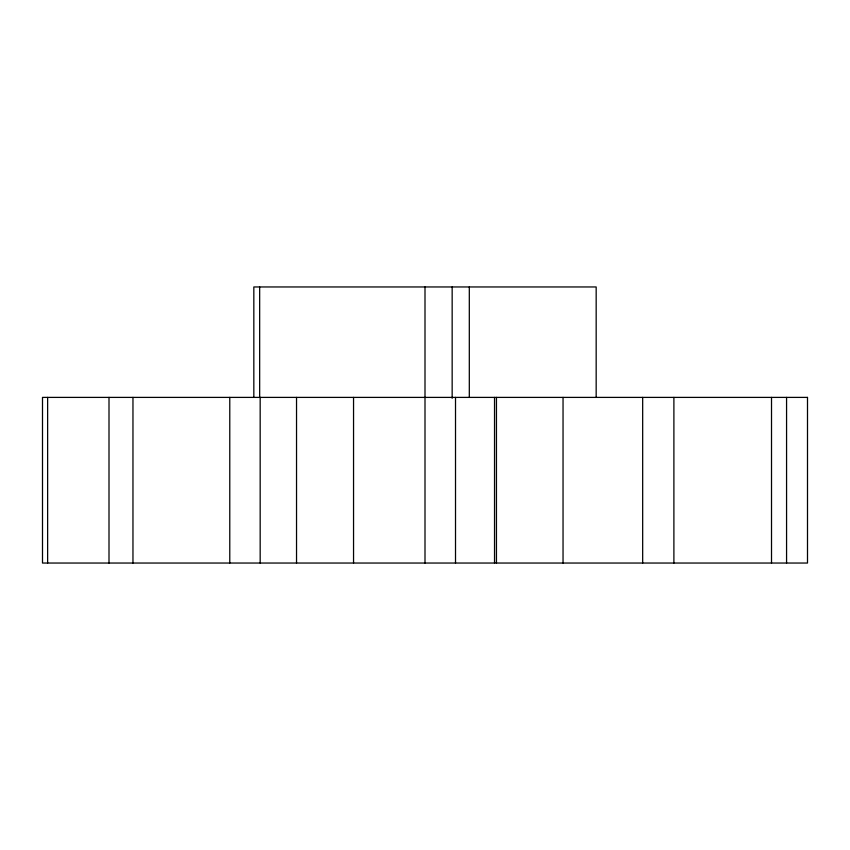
<?xml version="1.0" encoding="UTF-8"?>
<svg xmlns="http://www.w3.org/2000/svg" width="850" height="850" viewBox="0 0 850 850"><rect width="100%" height="100%" fill="white"/><g stroke="black" fill="none" stroke-linecap="round" stroke-linejoin="round"><path stroke-width="1.27" d="M786.569 397.396L786.569 563.04M771.513 397.396L771.513 563.04M673.891 397.396L673.891 563.04M642.674 397.396L642.674 563.04M596.169 397.396L596.169 286.96L253.831 286.96L253.831 397.396M563.04 397.396L563.04 563.04M496.453 397.396L496.453 563.04M494.53 397.396L494.53 563.04M469.306 286.96L469.306 397.396M455.515 397.396L455.515 563.04M452.158 286.96L452.158 398.278M425 286.96L425 563.04M353.547 397.396L353.547 563.04M296.533 397.396L296.533 563.04M260.174 397.396L260.174 563.04M259.664 286.96L259.664 397.396M229.776 397.396L229.776 563.04M132.961 397.396L132.961 563.04M109.002 397.396L109.002 563.04M47.632 397.396L47.632 563.04M807.5 397.396L42.5 397.396L42.5 563.04L807.5 563.04L807.5 397.396"/></g></svg>
